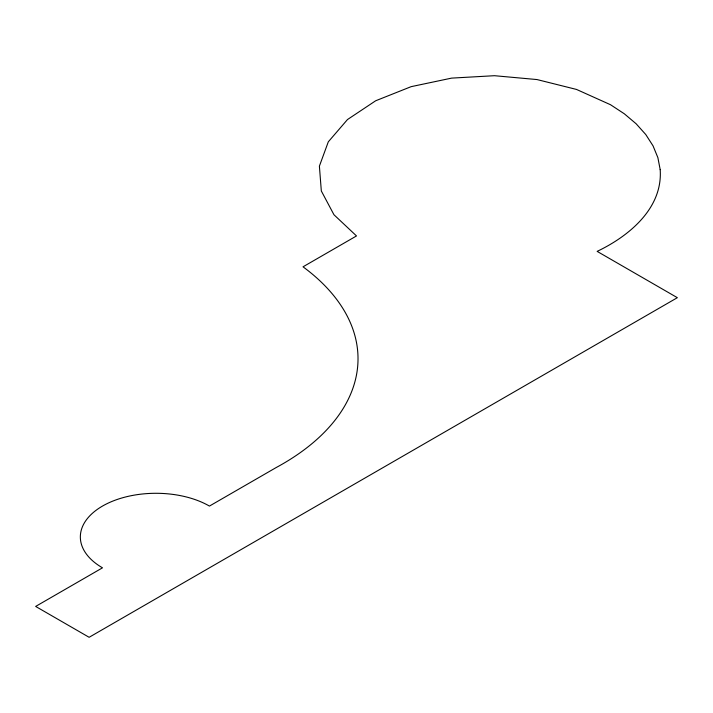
<?xml version="1.0" encoding="UTF-8"?>
<svg xmlns="http://www.w3.org/2000/svg" width="713" height="713" viewBox="0 0 713 713"><rect width="100%" height="100%" fill="white"/><g stroke="black" fill="none" stroke-linecap="round" stroke-linejoin="round"><path stroke-width="1.07" d="M660.185 169.641C662.938 208.419 628.75 236.297 597.138 251.377L677.35 297.686L89.125 637.297L35.65 606.424L102.494 567.824A75.623 43.662 0 0 1 102.494 506.078A75.623 43.662 0 0 1 209.444 506.078L276.288 467.487A257.954 148.928 0 0 0 303.025 266.814L356.5 235.941L333.96 214.747L321.322 190.977L319.397 166.138L328.31 141.816L347.481 119.552L375.689 100.765L411.151 86.656L451.605 78.118L494.465 75.703L537.014 79.562L576.532 89.446L610.506 104.722L624.338 113.804L636.148 123.786L645.764 134.525L653.046 145.862L657.876 157.626L660.185 169.641"/></g></svg>
